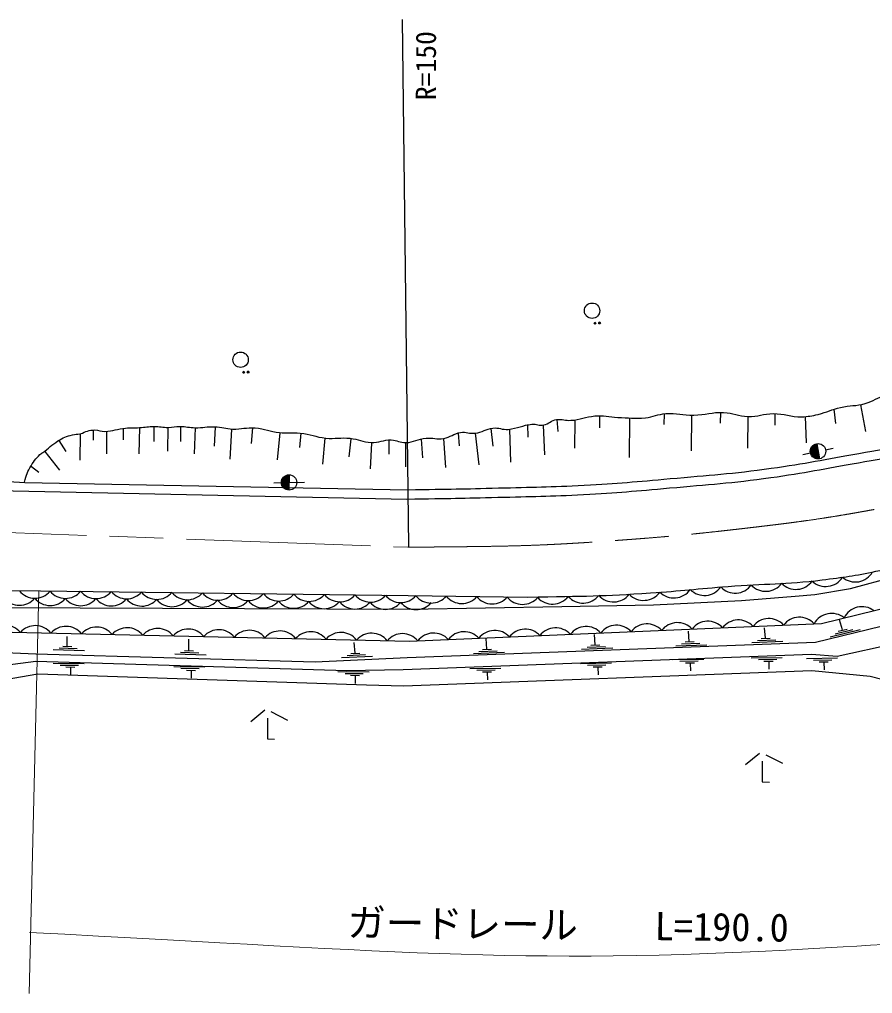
# Model space of a CAD drawing. Units: millimetres, scale not verified. Extents: x 40000 to 680000, y 20000 to 380000.
# Drawn here: x 378680 to 434206, y 240626 to 304013 of the extents above; entities that cross this region are included whole.
import ezdxf
from ezdxf.enums import TextEntityAlignment as Align

# ---------------------------------------------------------------- set-up
doc = ezdxf.new("R2010")
doc.units = ezdxf.units.MM
doc.header["$LTSCALE"] = 1000
doc.linetypes.add('CHAIN', pattern=[18.5, 12, -1.5, 3.5, -1.5])
for name, color, linetype, lineweight in [('M-BGD', 7, 'Continuous', 25), ('M-BMK', 2, 'CHAIN', 13), ('M-STR-HTXT', 7, 'Continuous', 13)]:
    doc.layers.add(name, color=color, linetype=linetype, lineweight=lineweight)
doc.styles.add('ＭＳ ゴシック', font='')
doc.styles.get('ＭＳ ゴシック').set_extended_font_data('MS Gothic')

msp = doc.modelspace()

# ---------------------------------------------------------------- hatches: boundary and pattern name
at = {"layer": 'M-BGD'}
for points in [[(416090, 284236, 0.41421), (416144, 284182, 0.41421)], [(393214, 281045, 0.41421), (393268, 280991, 0.41421)], [(430658, 275913), (430571, 276406, 0.36414), (430158, 275913, 0.05008), (430168, 275814)], [(430168, 275814, 0.40656), (430744, 275421), (430658, 275913)], [(396232, 274384, 0.41704), (395727, 273884, 0.00414), (395727, 273876), (396227, 273884)], [(396227, 273884), (395727, 273876, 0.40656), (396222, 273385)]]:
    msp.add_hatch(color=256, dxfattribs=at).paths.add_polyline_path(points)
h = msp.add_hatch(color=256, dxfattribs=at)
edge = h.paths.add_edge_path()
edge.add_ellipse((416437, 284252), major_axis=(7.1, -53.6), ratio=1, start_angle=-97.55875, end_angle=82.44125)
h = msp.add_hatch(color=256, dxfattribs=at)
edge = h.paths.add_edge_path()
edge.add_ellipse((393561, 281061), major_axis=(7.1, -53.6), ratio=1, start_angle=-97.55875, end_angle=82.44125)

# ---------------------------------------------------------------- linework, layer by layer
for centre, start in [((416144, 284236), 0), ((416437, 284252), 360), ((393268, 281045), 0), ((393561, 281061), 360)]:
    msp.add_arc(centre, 54, start, 180)
for p, q in [((404029, 269719), (403622, 304013)), ((433428, 278936), (433749, 277191)), ((420639, 278344), (420620, 277653)), ((424302, 278453), (424282, 277751)), ((427855, 278364), (427855, 277610)), ((431682, 278643), (431807, 277722)), ((411744, 277653), (411769, 276840)), ((413660, 277985), (413722, 277197)), ((414831, 277936), (414818, 276125)), ((416425, 278231), (416425, 277431)), ((418396, 278034), (418357, 275519)), ((422428, 278255), (422408, 275944)), ((426090, 278186), (426071, 276121)), ((429824, 278168), (429894, 276465)), ((382637, 277040), (382602, 275345)), ((383484, 277295), (383484, 276628)), ((384342, 277200), (384342, 275739)), ((385423, 277422), (385423, 276660)), ((386485, 277471), (386453, 275756)), ((387425, 277535), (387425, 276553)), ((388341, 277482), (388312, 275923)), ((389159, 277535), (389159, 276553)), ((390112, 277448), (390054, 275744)), ((391412, 277477), (391354, 276235)), ((392481, 277333), (392366, 275398)), ((393839, 277448), (393752, 276409)), ((395626, 277108), (395453, 275346)), ((396988, 277102), (396901, 276149)), ((407245, 277101), (407303, 276263)), ((408343, 277092), (408589, 275026)), ((409366, 277406), (409490, 276236)), ((410574, 277345), (410635, 275202)), ((412761, 277603), (412859, 275682)), ((381251, 276608), (381692, 275896)), ((398547, 276773), (398403, 275069)), ((400243, 276729), (400127, 275545)), ((401590, 276437), (401503, 274762)), ((402717, 276640), (402717, 275715)), ((403815, 276495), (403815, 274907)), ((404826, 276697), (404913, 275484)), ((406289, 276751), (406415, 274849)), ((430571, 276406), (430744, 275421)), ((380329, 275905), (381278, 274676)), ((429678, 275714), (430658, 275913)), ((431148, 276013), (431638, 276112)), ((379461, 274927), (379936, 274554)), ((374462, 274133), (379037, 273881)), ((379037, 273881), (403933, 273412)), ((395227, 273868), (396227, 273884)), ((396232, 274384), (396222, 273385)), ((396227, 273884), (397227, 273901)), ((370526, 273497), (403896, 272806)), ((430893, 264706), (453981, 270377)), ((430504, 263487), (453592, 269158)), ((431894, 262578), (457111, 268180)), ((432769, 266991), (435923, 267835)), ((366765, 266901), (380050, 266835)), ((430460, 266597), (432769, 266991)), ((380050, 266835), (403983, 266525)), ((403983, 266525), (411746, 266417)), ((425672, 266202), (429164, 266484)), ((429164, 266484), (430460, 266597)), ((317694, 265811), (379737, 262726)), ((366694, 265790), (404056, 265630)), ((404056, 265630), (413988, 265807)), ((413988, 265807), (419959, 265920)), ((419959, 265920), (425672, 266202)), ((366694, 264392), (404062, 263553)), ((404062, 263553), (430893, 264706)), ((427229, 263745), (427183, 264432)), ((431978, 264211), (432552, 264347)), ((432249, 264288), (432066, 264951)), ((381779, 263230), (381781, 263849)), ((409102, 263035), (409055, 263722)), ((416149, 263310), (416103, 263997)), ((422281, 263527), (422235, 264214)), ((426948, 263724), (427538, 263742)), ((431446, 263835), (433411, 264323)), ((431775, 264034), (432932, 264321)), ((381254, 263115), (382445, 263077)), ((381497, 263230), (382086, 263205)), ((389697, 262952), (389711, 263684)), ((400521, 262783), (400475, 263470)), ((403909, 262489), (430504, 263487)), ((415271, 263027), (417294, 263112)), ((415634, 263157), (416824, 263206)), ((415868, 263289), (416457, 263307)), ((421403, 263244), (423426, 263328)), ((421766, 263374), (422957, 263422)), ((422000, 263506), (422590, 263524)), ((426351, 263462), (428374, 263547)), ((426714, 263592), (427905, 263641)), ((379737, 262726), (397936, 262206)), ((380882, 263013), (382906, 262949)), ((388800, 262734), (390824, 262670)), ((389172, 262837), (390363, 262798)), ((389415, 262952), (390004, 262926)), ((397936, 262206), (403909, 262489)), ((399643, 262501), (401666, 262585)), ((400006, 262630), (401197, 262679)), ((400240, 262763), (400830, 262780)), ((403649, 261717), (430244, 262715)), ((408223, 262752), (410246, 262836)), ((408586, 262881), (409777, 262930)), ((408821, 263014), (409410, 263032)), ((428334, 262476), (426310, 262443)), ((431927, 262442), (429903, 262409)), ((430244, 262715), (431894, 262578)), ((367493, 260636), (379754, 262257)), ((379754, 262257), (399993, 261643)), ((382894, 262072), (380869, 262097)), ((382524, 261962), (381333, 261978)), ((382283, 261842), (381694, 261857)), ((382001, 261837), (381998, 261350)), ((390745, 261865), (388720, 261891)), ((417219, 262120), (415194, 262086)), ((416853, 261999), (415661, 261981)), ((416615, 261873), (416025, 261870)), ((416334, 261859), (416344, 261373)), ((423224, 262364), (421200, 262331)), ((422858, 262244), (421666, 262225)), ((422621, 262117), (422031, 262114)), ((422339, 262103), (422350, 261617)), ((427968, 262356), (426777, 262337)), ((427731, 262229), (427141, 262226)), ((427449, 262216), (427460, 261729)), ((431561, 262322), (430369, 262303)), ((431324, 262195), (430734, 262193)), ((431042, 262182), (431053, 261695)), ((367229, 259218), (379883, 261434)), ((379883, 261434), (401275, 260716)), ((390376, 261756), (389184, 261772)), ((390135, 261636), (389545, 261650)), ((389853, 261631), (389849, 261144)), ((401431, 261531), (399407, 261557)), ((401062, 261422), (399870, 261437)), ((399993, 261643), (403649, 261717)), ((400821, 261302), (400231, 261316)), ((400539, 261297), (400536, 260810)), ((403668, 260657), (430264, 261655)), ((410012, 261783), (407987, 261750)), ((409646, 261663), (408454, 261644)), ((409408, 261536), (408818, 261533)), ((409127, 261522), (409137, 261036)), ((430264, 261655), (434044, 261276)), ((434044, 261276), (435803, 260820)), ((401275, 260716), (403668, 260657)), ((394644, 259056), (393732, 258305)), ((395043, 258968), (396129, 258405)), ((394819, 258543), (394819, 257197)), ((394819, 257197), (395283, 257177)), ((426854, 256256), (425942, 255505)), ((427253, 256168), (428339, 255606)), ((427029, 255743), (427030, 254397)), ((427030, 254397), (427493, 254377))]:
    msp.add_line(p, q, dxfattribs=at)
for centre, radius in [((415950, 285062), 500), ((416144, 284236), 54), ((416437, 284252), 54), ((393074, 281871), 500), ((393268, 281045), 54), ((393561, 281061), 54), ((430658, 275913), 500), ((396227, 273884), 500)]:
    msp.add_circle(centre, radius, dxfattribs=at)
for centre, start, end in [((431160, 268411), 226.84447, 327.55141), ((433080, 268699), 229.86776, 330.5747), ((421279, 267658), 224.56938, 325.27632), ((423268, 267823), 224.56938, 325.27632), ((425268, 267972), 223.42149, 324.12842), ((427255, 268091), 223.07428, 323.78121), ((429224, 268220), 223.98913, 324.69607), ((378682, 267184), 219.25731, 319.96425), ((379681, 267645), 219.25731, 319.96425), ((380673, 267170), 219.25731, 319.96425), ((381671, 267631), 219.25731, 319.96425), ((382664, 267157), 219.25731, 319.96425), ((383662, 267618), 219.25731, 319.96425), ((384654, 267143), 219.25731, 319.96425), ((385653, 267604), 219.25731, 319.96425), ((386645, 267130), 219.25731, 319.96425), ((387624, 267568), 219.25731, 319.96425), ((388616, 267093), 219.25731, 319.96425), ((389605, 267542), 219.25731, 319.96425), ((390597, 267068), 219.25731, 319.96425), ((391588, 267513), 218.96361, 319.67054), ((393577, 267491), 218.96361, 319.67054), ((395560, 267462), 218.96361, 319.67054), ((397545, 267436), 218.96361, 319.67054), ((399531, 267410), 218.96361, 319.67054), ((401521, 267389), 218.96361, 319.67054), ((403503, 267359), 218.96361, 319.67054), ((405486, 267329), 218.96361, 319.67054), ((407468, 267300), 218.96361, 319.67054), ((409451, 267270), 218.96361, 319.67054), ((411433, 267240), 218.96361, 319.67054), ((413376, 267257), 221.67178, 322.37872), ((415363, 267327), 221.67178, 322.37872), ((417351, 267400), 221.67178, 322.37872), ((419310, 267504), 223.59279, 324.29972), ((392573, 267039), 219.25731, 319.96425), ((394557, 267017), 219.25731, 319.96425), ((396534, 266987), 219.25731, 319.96425), ((398515, 266962), 219.25731, 319.96425), ((400517, 266936), 219.25731, 319.96425), ((402501, 266914), 219.25731, 319.96425), ((404492, 266900), 219.25731, 319.96425), ((433519, 264506), 53.3064, 154.01334), ((427458, 263736), 42.01998, 142.72692), ((429447, 263818), 42.01998, 142.72692), ((431542, 264069), 50.80256, 151.50949), ((377724, 263318), 38.34259, 139.04953), ((379714, 263273), 38.34259, 139.04953), ((381705, 263227), 38.34259, 139.04953), ((383695, 263182), 38.34259, 139.04953), ((385685, 263137), 38.34259, 139.04953), ((387676, 263091), 38.34259, 139.04953), ((389662, 263051), 38.34259, 139.04953), ((411598, 263047), 42.10769, 142.81463), ((413580, 263132), 42.10769, 142.81463), ((415561, 263217), 42.10769, 142.81463), ((417542, 263302), 42.10769, 142.81463), ((419523, 263387), 42.10769, 142.81463), ((421509, 263468), 42.10769, 142.81463), ((423486, 263558), 42.10769, 142.81463), ((425476, 263645), 42.49532, 143.20225), ((391656, 263009), 38.58423, 139.29117), ((393646, 262972), 38.58423, 139.29117), ((395628, 262925), 38.04582, 138.75275), ((397626, 262878), 38.57346, 139.2804), ((399609, 262832), 38.06702, 138.77396), ((401603, 262782), 38.36193, 139.06887), ((403608, 262755), 39.39391, 140.10085), ((405635, 262793), 42.10769, 142.81463), ((407626, 262878), 42.10769, 142.81463), ((409613, 262961), 42.10769, 142.81463)]:
    msp.add_arc(centre, 1293, start, end, dxfattribs=at)
for points, knots in [([(382637, 277040), (383024, 277202), (383190, 277291), (383567, 277298), (383834, 277302), (383978, 277196), (384245, 277208), (384774, 277232), (385057, 277366), (385584, 277422), (385939, 277460), (386141, 277429), (386497, 277451), (386868, 277473), (387074, 277529), (387446, 277530), (387803, 277531), (388000, 277460), (388357, 277463), (388664, 277467), (388834, 277531), (389141, 277530), (389522, 277529), (389732, 277456), (390112, 277448), (390614, 277438), (390893, 277526), (391395, 277513), (391853, 277501), (392100, 277377), (392557, 277359), (393130, 277338), (393452, 277482), (394024, 277441), (394651, 277396), (394977, 277192), (395602, 277130), (396127, 277078), (396427, 277155), (396951, 277102), (397613, 277035), (397959, 276836), (398621, 276770), (399235, 276709), (399587, 276822), (400200, 276757), (400741, 276699), (401024, 276516), (401567, 276486), (402085, 276457), (402365, 276664), (402884, 276656), (403260, 276650), (403454, 276461), (403830, 276477), (404354, 276500), (404621, 276703), (405143, 276763), (405588, 276814), (405849, 276669), (406289, 276751), (406738, 276835), (406941, 277065), (407392, 277138), (407759, 277197), (407974, 277042), (408343, 277092), (408808, 277156), (409033, 277361), (409498, 277423), (409883, 277475), (410103, 277300), (410489, 277339), (411106, 277401), (411423, 277613), (412039, 277674), (412337, 277704), (412510, 277562), (412803, 277624), (413152, 277697), (413291, 277933), (413646, 277977), (414003, 278022), (414207, 277904), (414566, 277927), (415185, 277967), (415510, 278159), (416128, 278212), (416712, 278261), (417040, 278141), (417626, 278120), (418326, 278095), (418723, 278018), (419419, 278094), (419948, 278151), (420224, 278320), (420755, 278363), (421462, 278421), (421859, 278257), (422568, 278269), (423331, 278282), (423752, 278470), (424514, 278443), (425140, 278421), (425469, 278189), (426095, 278175), (426745, 278160), (427099, 278357), (427749, 278367), (428474, 278378), (428868, 278130), (429592, 278156), (430018, 278171), (430257, 278218), (430671, 278317), (431251, 278455), (431547, 278636), (432128, 278768), (432745, 278908), (433117, 278851), (433727, 279018), (434275, 279168), (434523, 279430), (435075, 279567), (435555, 279686), (435849, 279599), (436334, 279693), (436877, 279799), (437152, 279981), (437694, 280090), (438297, 280211), (438662, 280126), (439256, 280283), (439906, 280454), (440194, 280797), (440854, 280917), (441345, 281005), (441631, 280807), (442128, 280842), (442731, 280884), (443047, 281104), (443651, 281116), (444266, 281129), (444532, 281061), (445210, 280892)], [0, 0, 0, 0, 1, 1, 1, 2, 2, 2, 3, 3, 3, 4, 4, 4, 5, 5, 5, 6, 6, 6, 7, 7, 7, 8, 8, 8, 9, 9, 9, 10, 10, 10, 11, 11, 11, 12, 12, 12, 13, 13, 13, 14, 14, 14, 15, 15, 15, 16, 16, 16, 17, 17, 17, 18, 18, 18, 19, 19, 19, 20, 20, 20, 21, 21, 21, 22, 22, 22, 23, 23, 23, 24, 24, 24, 25, 25, 25, 26, 26, 26, 27, 27, 27, 28, 28, 28, 29, 29, 29, 30, 30, 30, 31, 31, 31, 32, 32, 32, 33, 33, 33, 34, 34, 34, 35, 35, 35, 36, 36, 36, 37, 37, 37, 38, 38, 38, 39, 39, 39, 40, 40, 40, 41, 41, 41, 42, 42, 42, 43, 43, 43, 44, 44, 44, 45, 45, 45, 46, 46, 46, 47, 47, 47, 48, 48, 48, 48]), ([(403933, 273412), (406808, 273454), (407542, 273463), (409855, 273524), (412037, 273580), (413261, 273589), (415441, 273706), (417626, 273823), (418847, 273935), (421027, 274131), (423604, 274362), (425054, 274451), (427617, 274806), (429857, 275117), (431098, 275382), (433324, 275777), (435651, 276190), (436970, 276348), (439274, 276870), (441238, 277314), (442317, 277651), (444253, 278205), (446207, 278765), (446838, 278965), (449231, 279723)], [0, 0, 0, 0, 1, 1, 1, 2, 2, 2, 3, 3, 3, 4, 4, 4, 5, 5, 5, 6, 6, 6, 7, 7, 7, 8, 8, 8, 8]), ([(403896, 272806), (406770, 272847), (407505, 272857), (409818, 272917), (412000, 272974), (413224, 272982), (415403, 273099), (417588, 273216), (418810, 273328), (420989, 273524), (423566, 273756), (425016, 273845), (427580, 274200), (429819, 274510), (431060, 274776), (433287, 275171), (435613, 275584), (436932, 275740), (439237, 276263), (441200, 276709), (442273, 277069), (444215, 277599), (446281, 278162), (446931, 278345), (449497, 279065)], [0, 0, 0, 0, 1, 1, 1, 2, 2, 2, 3, 3, 3, 4, 4, 4, 5, 5, 5, 6, 6, 6, 7, 7, 7, 8, 8, 8, 8]), ([(379007, 273896), (379145, 274389), (379195, 274586), (379430, 274971), (379650, 275330), (379811, 275514), (380125, 275794), (380148, 275814), (380169, 275811), (380193, 275828), (380595, 276100), (380765, 276332), (381181, 276584), (381523, 276791), (381733, 276903), (382126, 276980), (382323, 277019), (382406, 277034), (382637, 277040)], [0, 0, 0, 0, 1, 1, 1, 2, 2, 2, 3, 3, 3, 4, 4, 4, 5, 5, 5, 6, 6, 6, 6]), ([(411746, 266417), (415593, 266493), (416631, 266488), (419753, 266698), (421731, 266831), (422834, 266965), (424810, 267119), (427195, 267305), (428546, 267244), (430920, 267540), (432299, 267713), (433072, 267819), (434432, 268102), (437189, 268676), (438698, 269152), (441422, 269868), (445252, 270875), (446475, 271243), (451184, 272607)], [0, 0, 0, 0, 1, 1, 1, 2, 2, 2, 3, 3, 3, 4, 4, 4, 5, 5, 5, 6, 6, 6, 6])]:
    msp.add_open_spline(points, degree=3, knots=knots, dxfattribs=at)
at = {"layer": 'M-BMK'}
msp.add_line((371055, 270888), (403955, 269667), dxfattribs=at)
msp.add_open_spline([(403955, 269667), (410144, 269730), (411855, 269714), (416902, 270065), (420786, 270335), (422958, 270550), (426824, 271008), (429650, 271343), (431231, 271568), (434031, 272073), (436598, 272536), (438019, 272883), (440562, 273457), (444379, 274318), (445611, 274667), (450277, 275901)], degree=3, knots=[0, 0, 0, 0, 1, 1, 1, 2, 2, 2, 3, 3, 3, 4, 4, 4, 5, 5, 5, 5], dxfattribs=at)
at = {"layer": 'M-STR-HTXT'}
msp.add_line((379935, 266859), (379307, 240626), dxfattribs=at)
msp.add_open_spline([(379334, 244606), (404285, 243312), (411639, 242410), (432288, 243661), (442035, 244251), (447501, 244647), (457189, 245867), (471027, 247609), (478626, 249720), (492492, 251223), (506350, 252726), (514171, 253354), (528110, 253429), (539470, 253490), (543448, 253319), (557178, 252412)], degree=3, knots=[0, 0, 0, 0, 1, 1, 1, 2, 2, 2, 3, 3, 3, 4, 4, 4, 5, 5, 5, 5], dxfattribs=at)

# ---------------------------------------------------------------- texts
at = {"layer": 'M-BGD', "style": 'ＭＳ ゴシック'}
msp.add_text('R=150', height=1320, rotation=90, dxfattribs=at).set_placement((406187, 298763), align=Align.BOTTOM_LEFT)
at = {"layer": 'M-STR-HTXT', "style": 'ＭＳ ゴシック'}
msp.add_text('ガードレール\u3000\u3000L=190.0', height=1833, rotation=359.318, dxfattribs=at).set_placement((400011, 243791), align=Align.BOTTOM_LEFT)

doc.saveas('drawing.dxf')
